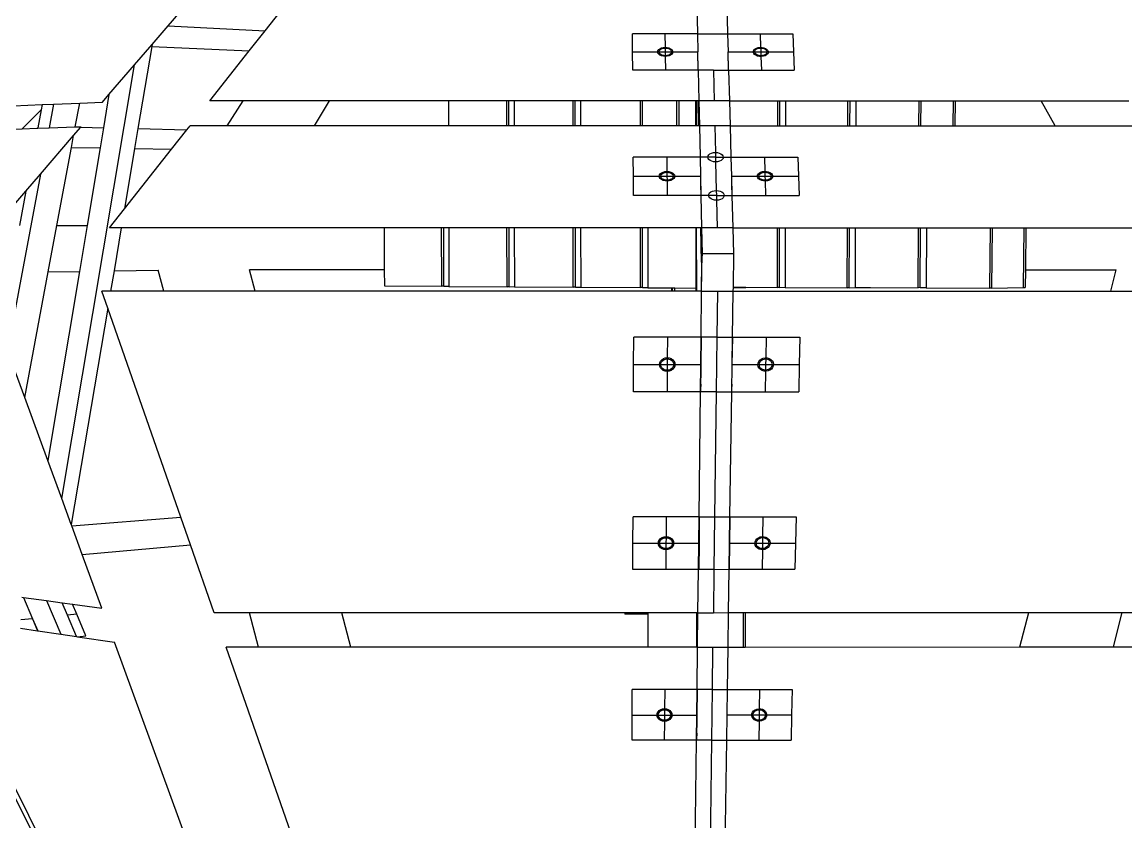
# Model space of a CAD drawing. Extents: x -61 to 68, y -78 to 75.
# Drawn here: x -25.63 to 21.84, y -1.3 to 33.08 of the extents above; entities that cross this region are included whole.
import ezdxf

# ---------------------------------------------------------------- set-up
doc = ezdxf.new("R2010")
doc.units = 0
doc.header["$MEASUREMENT"] = 0
doc.layers.get('0').update_dxf_attribs({"linetype": 'CONTINUOUS'})

msp = doc.modelspace()

# ---------------------------------------------------------------- linework, layer by layer
for p, q in [((-19.344, 32.924), (-18.617, 33.768)), ((-15.178, 32.709), (-14.265, 33.864)), ((3.39, 33.862), (3.417, 32.578)), ((4.675, 33.862), (4.709, 32.578)), ((-20.04, 32.116), (-19.344, 32.924)), ((-19.344, 32.924), (-15.178, 32.709)), ((-15.862, 31.845), (-15.178, 32.709)), ((0.621, 31.8), (0.616, 32.578)), ((2.016, 32.578), (0.616, 32.578)), ((3.417, 32.578), (2.016, 32.578)), ((2.016, 32.578), (2.024, 31.995)), ((3.417, 32.578), (3.433, 31.8)), ((3.417, 32.578), (4.709, 32.578)), ((4.709, 32.578), (4.73, 31.8)), ((4.709, 32.578), (6.11, 32.578)), ((6.11, 32.578), (7.51, 32.578)), ((6.11, 32.578), (6.13, 31.994)), ((7.51, 32.578), (7.542, 31.8)), ((-20.791, 31.244), (-20.04, 32.116)), ((-20.053, 32.037), (-20.649, 28.501)), ((-20.04, 32.116), (-20.053, 32.037)), ((-20.053, 32.037), (-15.862, 31.845)), ((-17.561, 29.697), (-15.862, 31.845)), ((1.703, 31.8), (1.713, 31.851)), ((1.713, 31.851), (1.745, 31.898)), ((1.745, 31.898), (1.796, 31.938)), ((1.757, 31.8), (1.765, 31.842)), ((1.765, 31.842), (1.792, 31.881)), ((1.792, 31.881), (1.834, 31.915)), ((1.796, 31.938), (1.863, 31.969)), ((1.834, 31.915), (1.89, 31.941)), ((1.863, 31.969), (1.941, 31.989)), ((1.89, 31.941), (1.955, 31.957)), ((1.941, 31.989), (2.024, 31.995)), ((1.955, 31.957), (2.025, 31.963)), ((2.024, 31.995), (2.025, 31.963)), ((2.024, 31.995), (2.108, 31.988)), ((2.025, 31.963), (2.095, 31.957)), ((2.025, 31.963), (2.027, 31.8)), ((2.095, 31.957), (2.16, 31.941)), ((2.108, 31.988), (2.187, 31.969)), ((2.16, 31.941), (2.217, 31.915)), ((2.187, 31.969), (2.254, 31.938)), ((2.217, 31.915), (2.26, 31.881)), ((2.254, 31.938), (2.307, 31.898)), ((2.26, 31.881), (2.288, 31.842)), ((2.288, 31.842), (2.297, 31.8)), ((2.307, 31.898), (2.34, 31.851)), ((2.34, 31.851), (2.352, 31.8)), ((5.814, 31.8), (5.817, 31.838)), ((5.817, 31.838), (5.842, 31.886)), ((5.842, 31.886), (5.888, 31.928)), ((5.866, 31.8), (5.874, 31.842)), ((5.874, 31.842), (5.899, 31.881)), ((5.888, 31.928), (5.95, 31.962)), ((5.899, 31.881), (5.941, 31.915)), ((5.941, 31.915), (5.996, 31.941)), ((5.95, 31.962), (6.025, 31.984)), ((5.996, 31.941), (6.061, 31.957)), ((6.025, 31.984), (6.108, 31.994)), ((6.061, 31.957), (6.131, 31.962)), ((6.108, 31.994), (6.13, 31.994)), ((6.13, 31.994), (6.193, 31.991)), ((6.13, 31.994), (6.131, 31.962)), ((6.131, 31.962), (6.201, 31.957)), ((6.131, 31.962), (6.136, 31.8)), ((6.193, 31.991), (6.273, 31.975)), ((6.201, 31.957), (6.266, 31.94)), ((6.266, 31.94), (6.323, 31.915)), ((6.273, 31.975), (6.345, 31.946)), ((6.323, 31.915), (6.367, 31.881)), ((6.345, 31.946), (6.402, 31.908)), ((6.367, 31.881), (6.396, 31.842)), ((6.396, 31.842), (6.406, 31.8)), ((6.402, 31.908), (6.441, 31.863)), ((6.441, 31.863), (6.459, 31.813)), ((6.459, 31.813), (6.458, 31.8)), ((0.627, 31.016), (0.621, 31.8)), ((0.621, 31.8), (1.703, 31.8)), ((1.703, 31.8), (1.757, 31.8)), ((1.714, 31.75), (1.703, 31.8)), ((1.747, 31.702), (1.714, 31.75)), ((1.8, 31.662), (1.747, 31.702)), ((1.767, 31.758), (1.757, 31.8)), ((1.757, 31.8), (2.027, 31.8)), ((1.794, 31.719), (1.767, 31.758)), ((1.837, 31.685), (1.794, 31.719)), ((1.867, 31.631), (1.8, 31.662)), ((1.894, 31.659), (1.837, 31.685)), ((1.946, 31.611), (1.867, 31.631)), ((1.959, 31.643), (1.894, 31.659)), ((2.03, 31.605), (1.946, 31.611)), ((2.029, 31.637), (1.959, 31.643)), ((2.027, 31.8), (2.297, 31.8)), ((2.027, 31.8), (2.029, 31.637)), ((2.099, 31.643), (2.029, 31.637)), ((2.029, 31.637), (2.03, 31.605)), ((2.114, 31.611), (2.03, 31.605)), ((2.03, 31.605), (2.038, 31.016)), ((2.164, 31.659), (2.099, 31.643)), ((2.192, 31.631), (2.114, 31.611)), ((2.22, 31.685), (2.164, 31.659)), ((2.259, 31.662), (2.192, 31.631)), ((2.262, 31.719), (2.22, 31.685)), ((2.31, 31.702), (2.259, 31.662)), ((2.289, 31.758), (2.262, 31.719)), ((2.297, 31.8), (2.289, 31.758)), ((2.297, 31.8), (2.352, 31.8)), ((2.341, 31.749), (2.31, 31.702)), ((2.352, 31.8), (2.341, 31.749)), ((2.352, 31.8), (3.433, 31.8)), ((3.449, 31.016), (3.433, 31.8)), ((3.444, 31.239), (3.447, 31.414)), ((4.73, 31.8), (5.814, 31.8)), ((4.752, 31.016), (4.73, 31.8)), ((4.746, 31.239), (4.749, 31.414)), ((5.813, 31.787), (5.814, 31.8)), ((5.831, 31.737), (5.813, 31.787)), ((5.814, 31.8), (5.866, 31.8)), ((5.87, 31.691), (5.831, 31.737)), ((5.876, 31.758), (5.866, 31.8)), ((5.866, 31.8), (6.136, 31.8)), ((5.927, 31.653), (5.87, 31.691)), ((5.905, 31.718), (5.876, 31.758)), ((5.949, 31.685), (5.905, 31.718)), ((5.999, 31.624), (5.927, 31.653)), ((6.006, 31.659), (5.949, 31.685)), ((6.079, 31.608), (5.999, 31.624)), ((6.071, 31.642), (6.006, 31.659)), ((6.142, 31.637), (6.071, 31.642)), ((6.143, 31.605), (6.079, 31.608)), ((6.136, 31.8), (6.142, 31.637)), ((6.136, 31.8), (6.406, 31.8)), ((6.211, 31.642), (6.142, 31.637)), ((6.142, 31.637), (6.143, 31.605)), ((6.164, 31.605), (6.143, 31.605)), ((6.143, 31.605), (6.163, 31.016)), ((6.247, 31.615), (6.164, 31.605)), ((6.276, 31.659), (6.211, 31.642)), ((6.322, 31.637), (6.247, 31.615)), ((6.331, 31.685), (6.276, 31.659)), ((6.385, 31.671), (6.322, 31.637)), ((6.373, 31.718), (6.331, 31.685)), ((6.399, 31.758), (6.373, 31.718)), ((6.43, 31.713), (6.385, 31.671)), ((6.406, 31.8), (6.399, 31.758)), ((6.406, 31.8), (6.458, 31.8)), ((6.456, 31.762), (6.43, 31.713)), ((6.458, 31.8), (6.456, 31.762)), ((6.458, 31.8), (7.542, 31.8)), ((7.542, 31.8), (7.573, 31.015)), ((-23.921, 12.596), (-20.791, 31.244)), ((-21.895, 29.963), (-20.791, 31.244)), ((2.038, 31.016), (0.627, 31.016)), ((3.449, 31.016), (2.038, 31.016)), ((3.449, 31.016), (3.476, 29.696)), ((4.1, 31.016), (3.449, 31.016)), ((4.1, 31.016), (4.132, 29.696)), ((4.1, 31.016), (4.752, 31.016)), ((4.752, 31.016), (4.787, 29.695)), ((4.752, 31.016), (6.163, 31.016)), ((6.163, 31.016), (7.573, 31.015)), ((-22.174, 29.64), (-21.895, 29.963)), ((-21.895, 29.963), (-22.134, 28.536)), ((-25.996, 29.482), (-24.771, 29.533)), ((-24.771, 29.533), (-24.814, 29.304)), ((-24.771, 29.533), (-24.274, 29.553)), ((-24.274, 29.553), (-24.464, 28.537)), ((-24.274, 29.553), (-23.152, 29.6)), ((-23.343, 28.574), (-23.152, 29.6)), ((-23.152, 29.6), (-22.174, 29.64)), ((-16.122, 29.697), (-17.561, 29.697)), ((-16.81, 28.628), (-16.122, 29.697)), ((-12.408, 29.697), (-16.122, 29.697)), ((-13.062, 28.628), (-12.408, 29.697)), ((-7.299, 29.696), (-12.408, 29.697)), ((-7.299, 29.696), (-7.296, 28.628)), ((-4.792, 29.696), (-7.299, 29.696)), ((-4.79, 28.628), (-4.792, 29.696)), ((-4.697, 29.696), (-4.792, 29.696)), ((-4.695, 28.628), (-4.697, 29.696)), ((-4.476, 29.696), (-4.697, 29.696)), ((-4.476, 29.696), (-4.474, 28.628)), ((-1.935, 29.696), (-4.476, 29.696)), ((-1.934, 28.627), (-1.935, 29.696)), ((-1.842, 29.696), (-1.935, 29.696)), ((-1.841, 28.627), (-1.842, 29.696)), ((-1.615, 29.696), (-1.842, 29.696)), ((-1.615, 29.696), (-1.615, 28.627)), ((0.96, 29.696), (-1.615, 29.696)), ((0.959, 28.627), (0.96, 29.696)), ((1.052, 29.696), (0.96, 29.696)), ((1.052, 28.627), (1.052, 29.696)), ((2.515, 29.696), (1.052, 29.696)), ((2.515, 29.696), (2.514, 28.627)), ((2.606, 29.696), (2.515, 29.696)), ((2.606, 29.696), (2.604, 28.627)), ((3.331, 29.696), (2.606, 29.696)), ((3.331, 29.696), (3.333, 28.627)), ((3.353, 29.696), (3.331, 29.696)), ((3.353, 29.696), (3.355, 28.627)), ((3.44, 29.696), (3.353, 29.696)), ((3.461, 28.627), (3.44, 29.696)), ((3.476, 29.696), (3.44, 29.696)), ((3.476, 29.696), (3.498, 28.627)), ((4.132, 29.696), (3.476, 29.696)), ((4.787, 29.695), (4.132, 29.696)), ((4.787, 29.695), (4.816, 28.627)), ((4.787, 29.695), (6.869, 29.695)), ((6.866, 28.627), (6.869, 29.695)), ((6.869, 29.695), (6.959, 29.695)), ((6.956, 28.627), (6.959, 29.695)), ((6.959, 29.695), (7.202, 29.695)), ((7.202, 29.695), (7.199, 28.627)), ((7.202, 29.695), (9.884, 29.695)), ((9.88, 28.627), (9.884, 29.695)), ((9.884, 29.695), (9.973, 29.695)), ((9.969, 28.627), (9.973, 29.695)), ((9.973, 29.695), (10.222, 29.695)), ((10.222, 29.695), (10.218, 28.627)), ((10.222, 29.695), (12.942, 29.695)), ((12.936, 28.627), (12.942, 29.695)), ((12.942, 29.695), (13.029, 29.695)), ((13.023, 28.627), (13.029, 29.695)), ((13.029, 29.695), (14.405, 29.695)), ((14.405, 29.695), (14.399, 28.627)), ((14.405, 29.695), (14.49, 29.695)), ((14.49, 29.695), (14.484, 28.627)), ((14.49, 29.695), (18.187, 29.695)), ((18.8, 28.626), (18.187, 29.695)), ((18.187, 29.695), (21.957, 29.694)), ((-25.624, 28.499), (-24.814, 29.304)), ((-24.814, 29.304), (-24.957, 28.541)), ((-27.028, 28.453), (-25.624, 28.499)), ((-25.624, 28.499), (-24.978, 28.52)), ((-24.978, 28.52), (-24.957, 28.541)), ((-24.978, 28.52), (-24.96, 28.521)), ((-24.957, 28.541), (-24.96, 28.521)), ((-24.96, 28.521), (-24.464, 28.537)), ((-24.464, 28.537), (-23.343, 28.574)), ((-23.413, 28.202), (-23.105, 28.56)), ((-23.343, 28.574), (-23.085, 28.583)), ((-23.105, 28.56), (-23.085, 28.583)), ((-23.105, 28.56), (-22.134, 28.536)), ((-22.134, 28.536), (-22.278, 27.674)), ((-20.649, 28.501), (-20.792, 27.647)), ((-20.649, 28.501), (-18.547, 28.45)), ((-18.547, 28.45), (-18.406, 28.628)), ((-16.81, 28.628), (-18.406, 28.628)), ((-13.062, 28.628), (-16.81, 28.628)), ((-7.296, 28.628), (-13.062, 28.628)), ((-4.79, 28.628), (-7.296, 28.628)), ((-4.695, 28.628), (-4.79, 28.628)), ((-4.474, 28.628), (-4.695, 28.628)), ((-1.934, 28.627), (-4.474, 28.628)), ((-1.841, 28.627), (-1.934, 28.627)), ((-1.615, 28.627), (-1.841, 28.627)), ((0.959, 28.627), (-1.615, 28.627)), ((1.052, 28.627), (0.959, 28.627)), ((2.514, 28.627), (1.052, 28.627)), ((2.604, 28.627), (2.514, 28.627)), ((3.333, 28.627), (2.604, 28.627)), ((3.355, 28.627), (3.333, 28.627)), ((3.461, 28.627), (3.355, 28.627)), ((3.498, 28.627), (3.461, 28.627)), ((3.498, 28.627), (3.526, 27.276)), ((4.157, 28.627), (3.498, 28.627)), ((4.816, 28.627), (4.157, 28.627)), ((4.157, 28.627), (4.184, 27.48)), ((4.816, 28.627), (4.852, 27.276)), ((4.816, 28.627), (6.866, 28.627)), ((6.866, 28.627), (6.956, 28.627)), ((6.956, 28.627), (7.199, 28.627)), ((7.199, 28.627), (9.88, 28.627)), ((9.88, 28.627), (9.969, 28.627)), ((9.969, 28.627), (10.218, 28.627)), ((10.218, 28.627), (12.936, 28.627)), ((12.936, 28.627), (13.023, 28.627)), ((13.023, 28.627), (14.399, 28.627)), ((14.399, 28.627), (14.484, 28.627)), ((14.484, 28.627), (18.8, 28.626)), ((18.8, 28.626), (22.604, 28.626)), ((-24.835, 26.551), (-23.413, 28.202)), ((-23.507, 27.697), (-23.413, 28.202)), ((-19.206, 27.617), (-18.547, 28.45)), ((-24.134, 24.339), (-23.507, 27.697)), ((-23.507, 27.697), (-22.278, 27.674)), ((-22.278, 27.674), (-22.835, 24.341)), ((-20.792, 27.647), (-21.228, 25.06)), ((-21.228, 25.06), (-19.206, 27.617)), ((-20.792, 27.647), (-19.206, 27.617)), ((0.659, 26.457), (0.653, 27.276)), ((2.089, 27.276), (0.653, 27.276)), ((3.526, 27.276), (2.089, 27.276)), ((2.089, 27.276), (2.098, 26.663)), ((3.858, 27.276), (3.526, 27.276)), ((3.526, 27.276), (3.543, 26.457)), ((3.858, 27.276), (3.868, 27.329)), ((4.189, 27.276), (3.858, 27.276)), ((3.87, 27.223), (3.858, 27.276)), ((3.868, 27.329), (3.9, 27.378)), ((3.904, 27.174), (3.87, 27.223)), ((3.9, 27.378), (3.951, 27.42)), ((3.958, 27.132), (3.904, 27.174)), ((3.951, 27.42), (4.019, 27.453)), ((4.027, 27.099), (3.958, 27.132)), ((4.019, 27.453), (4.099, 27.473)), ((4.108, 27.079), (4.027, 27.099)), ((4.099, 27.473), (4.184, 27.48)), ((4.194, 27.072), (4.108, 27.079)), ((4.184, 27.48), (4.27, 27.473)), ((4.184, 27.48), (4.189, 27.276)), ((4.189, 27.276), (4.194, 27.072)), ((4.189, 27.276), (4.521, 27.276)), ((4.28, 27.079), (4.194, 27.072)), ((4.194, 27.072), (4.223, 25.839)), ((4.27, 27.473), (4.35, 27.453)), ((4.359, 27.099), (4.28, 27.079)), ((4.35, 27.453), (4.42, 27.42)), ((4.427, 27.132), (4.359, 27.099)), ((4.42, 27.42), (4.474, 27.378)), ((4.479, 27.174), (4.427, 27.132)), ((4.474, 27.378), (4.508, 27.329)), ((4.511, 27.223), (4.479, 27.174)), ((4.508, 27.329), (4.521, 27.276)), ((4.521, 27.276), (4.511, 27.223)), ((4.521, 27.276), (4.852, 27.276)), ((4.852, 27.276), (6.289, 27.276)), ((4.852, 27.276), (4.874, 26.457)), ((6.289, 27.276), (6.309, 26.661)), ((6.289, 27.276), (7.725, 27.276)), ((7.725, 27.276), (7.758, 26.457)), ((1.811, 26.56), (1.864, 26.603)), ((1.864, 26.603), (1.932, 26.635)), ((1.903, 26.578), (1.96, 26.606)), ((1.932, 26.635), (2.012, 26.656)), ((1.96, 26.606), (2.027, 26.623)), ((2.012, 26.656), (2.098, 26.663)), ((2.027, 26.623), (2.098, 26.628)), ((2.098, 26.663), (2.098, 26.628)), ((2.098, 26.663), (2.184, 26.656)), ((2.098, 26.628), (2.17, 26.623)), ((2.098, 26.628), (2.101, 26.457)), ((2.17, 26.623), (2.237, 26.606)), ((2.184, 26.656), (2.265, 26.635)), ((2.237, 26.606), (2.295, 26.578)), ((2.265, 26.635), (2.334, 26.603)), ((2.334, 26.603), (2.387, 26.56)), ((6.015, 26.548), (6.061, 26.592)), ((6.061, 26.592), (6.125, 26.628)), ((6.116, 26.578), (6.173, 26.605)), ((6.125, 26.628), (6.203, 26.652)), ((6.173, 26.605), (6.239, 26.622)), ((6.203, 26.652), (6.287, 26.662)), ((6.239, 26.622), (6.31, 26.628)), ((6.287, 26.662), (6.309, 26.661)), ((6.309, 26.661), (6.374, 26.659)), ((6.309, 26.661), (6.31, 26.628)), ((6.31, 26.628), (6.382, 26.622)), ((6.31, 26.628), (6.316, 26.457)), ((6.374, 26.659), (6.457, 26.641)), ((6.382, 26.622), (6.45, 26.605)), ((6.45, 26.605), (6.508, 26.578)), ((6.457, 26.641), (6.53, 26.612)), ((6.53, 26.612), (6.589, 26.571)), ((-24.835, 26.551), (-26.253, 18.964)), ((-25.465, 25.82), (-24.835, 26.551)), ((0.664, 25.632), (0.659, 26.457)), ((0.659, 26.457), (1.768, 26.457)), ((1.768, 26.457), (1.779, 26.51)), ((1.768, 26.457), (1.823, 26.457)), ((1.78, 26.404), (1.768, 26.457)), ((1.779, 26.51), (1.811, 26.56)), ((1.814, 26.354), (1.78, 26.404)), ((1.867, 26.312), (1.814, 26.354)), ((1.823, 26.457), (1.832, 26.502)), ((1.833, 26.413), (1.823, 26.457)), ((1.823, 26.457), (2.101, 26.457)), ((1.832, 26.502), (1.859, 26.543)), ((1.862, 26.372), (1.833, 26.413)), ((1.859, 26.543), (1.903, 26.578)), ((1.906, 26.336), (1.862, 26.372)), ((1.937, 26.279), (1.867, 26.312)), ((1.964, 26.309), (1.906, 26.336)), ((2.017, 26.259), (1.937, 26.279)), ((2.031, 26.292), (1.964, 26.309)), ((2.104, 26.252), (2.017, 26.259)), ((2.103, 26.286), (2.031, 26.292)), ((2.101, 26.457), (2.378, 26.457)), ((2.101, 26.457), (2.103, 26.286)), ((2.175, 26.292), (2.103, 26.286)), ((2.103, 26.286), (2.104, 26.252)), ((2.19, 26.259), (2.104, 26.252)), ((2.104, 26.252), (2.112, 25.632)), ((2.242, 26.309), (2.175, 26.292)), ((2.27, 26.279), (2.19, 26.259)), ((2.299, 26.336), (2.242, 26.309)), ((2.338, 26.312), (2.27, 26.279)), ((2.295, 26.578), (2.34, 26.543)), ((2.342, 26.372), (2.299, 26.336)), ((2.391, 26.354), (2.338, 26.312)), ((2.34, 26.543), (2.368, 26.502)), ((2.369, 26.413), (2.342, 26.372)), ((2.368, 26.502), (2.378, 26.457)), ((2.378, 26.457), (2.369, 26.413)), ((2.378, 26.457), (2.434, 26.457)), ((2.387, 26.56), (2.421, 26.51)), ((2.423, 26.404), (2.391, 26.354)), ((2.421, 26.51), (2.434, 26.457)), ((2.434, 26.457), (2.423, 26.404)), ((2.434, 26.457), (3.543, 26.457)), ((3.543, 26.457), (3.56, 25.632)), ((4.874, 26.457), (5.986, 26.457)), ((4.874, 26.457), (4.896, 25.632)), ((5.985, 26.444), (5.986, 26.457)), ((6.003, 26.391), (5.985, 26.444)), ((5.986, 26.457), (5.988, 26.497)), ((5.986, 26.457), (6.039, 26.457)), ((5.988, 26.497), (6.015, 26.548)), ((6.043, 26.343), (6.003, 26.391)), ((6.039, 26.457), (6.047, 26.502)), ((6.05, 26.413), (6.039, 26.457)), ((6.039, 26.457), (6.316, 26.457)), ((6.102, 26.302), (6.043, 26.343)), ((6.047, 26.502), (6.073, 26.543)), ((6.079, 26.372), (6.05, 26.413)), ((6.073, 26.543), (6.116, 26.578)), ((6.124, 26.336), (6.079, 26.372)), ((6.175, 26.273), (6.102, 26.302)), ((6.182, 26.309), (6.124, 26.336)), ((6.258, 26.255), (6.175, 26.273)), ((6.25, 26.292), (6.182, 26.309)), ((6.322, 26.286), (6.25, 26.292)), ((6.323, 26.253), (6.258, 26.255)), ((6.316, 26.457), (6.322, 26.286)), ((6.316, 26.457), (6.594, 26.457)), ((6.394, 26.292), (6.322, 26.286)), ((6.322, 26.286), (6.323, 26.253)), ((6.345, 26.252), (6.323, 26.253)), ((6.323, 26.253), (6.344, 25.632)), ((6.43, 26.262), (6.345, 26.252)), ((6.46, 26.309), (6.394, 26.292)), ((6.507, 26.286), (6.43, 26.262)), ((6.516, 26.336), (6.46, 26.309)), ((6.571, 26.322), (6.507, 26.286)), ((6.508, 26.578), (6.553, 26.543)), ((6.559, 26.371), (6.516, 26.336)), ((6.553, 26.543), (6.583, 26.501)), ((6.586, 26.413), (6.559, 26.371)), ((6.618, 26.366), (6.571, 26.322)), ((6.583, 26.501), (6.594, 26.457)), ((6.594, 26.457), (6.586, 26.413)), ((6.589, 26.571), (6.629, 26.523)), ((6.594, 26.457), (6.647, 26.457)), ((6.644, 26.417), (6.618, 26.366)), ((6.629, 26.523), (6.648, 26.471)), ((6.647, 26.457), (6.644, 26.417)), ((6.648, 26.471), (6.647, 26.457)), ((6.647, 26.457), (7.758, 26.457)), ((7.758, 26.457), (7.792, 25.632)), ((-26.745, 24.335), (-25.465, 25.82)), ((-25.465, 25.82), (-25.742, 24.336)), ((3.555, 25.867), (3.558, 26.043)), ((3.894, 25.632), (3.904, 25.685)), ((3.904, 25.685), (3.936, 25.735)), ((3.936, 25.735), (3.989, 25.778)), ((3.989, 25.778), (4.057, 25.811)), ((4.057, 25.811), (4.137, 25.832)), ((4.137, 25.832), (4.223, 25.839)), ((4.223, 25.839), (4.31, 25.832)), ((4.223, 25.839), (4.228, 25.632)), ((4.31, 25.832), (4.391, 25.811)), ((4.391, 25.811), (4.461, 25.778)), ((4.461, 25.778), (4.515, 25.735)), ((4.515, 25.735), (4.549, 25.685)), ((4.549, 25.685), (4.562, 25.632)), ((4.89, 25.867), (4.894, 26.043)), ((2.112, 25.632), (0.664, 25.632)), ((3.56, 25.632), (2.112, 25.632)), ((3.56, 25.632), (3.588, 24.242)), ((3.894, 25.632), (3.56, 25.632)), ((4.228, 25.632), (3.894, 25.632)), ((3.907, 25.578), (3.894, 25.632)), ((3.941, 25.528), (3.907, 25.578)), ((3.995, 25.485), (3.941, 25.528)), ((4.065, 25.452), (3.995, 25.485)), ((4.146, 25.432), (4.065, 25.452)), ((4.233, 25.425), (4.146, 25.432)), ((4.228, 25.632), (4.233, 25.425)), ((4.228, 25.632), (4.562, 25.632)), ((4.319, 25.432), (4.233, 25.425)), ((4.233, 25.425), (4.261, 24.242)), ((4.4, 25.452), (4.319, 25.432)), ((4.468, 25.485), (4.4, 25.452)), ((4.52, 25.528), (4.468, 25.485)), ((4.552, 25.578), (4.52, 25.528)), ((4.562, 25.632), (4.552, 25.578)), ((4.562, 25.632), (4.896, 25.632)), ((4.896, 25.632), (4.934, 24.242)), ((4.896, 25.632), (6.344, 25.632)), ((6.344, 25.632), (7.792, 25.632)), ((-21.875, 24.242), (-21.228, 25.06)), ((-24.506, 22.348), (-24.134, 24.339)), ((-24.134, 24.339), (-22.835, 24.341)), ((-22.835, 24.341), (-23.165, 22.366)), ((-21.366, 24.242), (-21.875, 24.242)), ((-21.366, 24.242), (-21.678, 22.386)), ((-10.062, 24.242), (-21.366, 24.242)), ((-10.062, 24.242), (-10.055, 22.432)), ((-7.594, 24.242), (-10.062, 24.242)), ((-7.586, 21.723), (-7.594, 24.242)), ((-7.498, 24.242), (-7.594, 24.242)), ((-7.49, 21.725), (-7.498, 24.242)), ((-7.283, 24.242), (-7.498, 24.242)), ((-7.283, 24.242), (-7.276, 21.729)), ((-4.781, 24.242), (-7.283, 24.242)), ((-4.776, 21.704), (-4.781, 24.242)), ((-4.686, 24.242), (-4.781, 24.242)), ((-4.682, 21.706), (-4.686, 24.242)), ((-4.466, 24.242), (-4.686, 24.242)), ((-4.466, 24.242), (-4.462, 21.71)), ((-1.931, 24.242), (-4.466, 24.242)), ((-1.929, 21.684), (-1.931, 24.242)), ((-1.838, 24.242), (-1.931, 24.242)), ((-1.836, 21.686), (-1.838, 24.242)), ((-1.612, 24.242), (-1.838, 24.242)), ((-1.612, 24.242), (-1.61, 21.691)), ((0.958, 24.242), (-1.612, 24.242)), ((0.957, 21.665), (0.958, 24.242)), ((1.05, 24.242), (0.958, 24.242)), ((1.049, 21.667), (1.05, 24.242)), ((1.281, 24.242), (1.05, 24.242)), ((1.281, 24.242), (1.28, 21.671)), ((3.34, 24.242), (1.281, 24.242)), ((3.34, 24.242), (3.345, 21.648)), ((3.363, 24.242), (3.34, 24.242)), ((3.363, 24.242), (3.367, 21.519)), ((3.551, 24.242), (3.363, 24.242)), ((3.588, 24.242), (3.551, 24.242)), ((3.582, 22.758), (3.551, 24.242)), ((3.588, 24.242), (3.612, 23.117)), ((4.261, 24.242), (3.588, 24.242)), ((4.934, 24.242), (4.261, 24.242)), ((4.934, 24.242), (4.964, 23.117)), ((4.934, 24.242), (6.854, 24.242)), ((6.847, 21.675), (6.854, 24.242)), ((6.854, 24.242), (6.943, 24.242)), ((6.936, 21.677), (6.943, 24.242)), ((6.943, 24.242), (7.186, 24.242)), ((7.186, 24.242), (7.179, 21.682)), ((7.186, 24.242), (9.863, 24.242)), ((9.853, 21.655), (9.863, 24.242)), ((9.863, 24.242), (9.951, 24.242)), ((9.941, 21.657), (9.951, 24.242)), ((9.951, 24.242), (10.2, 24.242)), ((10.2, 24.242), (10.189, 21.681)), ((10.2, 24.242), (12.914, 24.242)), ((12.9, 21.663), (12.914, 24.242)), ((12.914, 24.242), (13.001, 24.242)), ((12.987, 21.665), (13.001, 24.242)), ((13.001, 24.242), (13.255, 24.242)), ((13.255, 24.242), (13.242, 21.671)), ((13.255, 24.242), (16.007, 24.242)), ((15.991, 21.643), (16.007, 24.242)), ((16.007, 24.242), (16.093, 24.242)), ((16.076, 21.645), (16.093, 24.242)), ((16.093, 24.242), (17.442, 24.242)), ((17.442, 24.242), (17.424, 21.676)), ((17.442, 24.242), (17.526, 24.242)), ((17.526, 24.242), (17.513, 22.432)), ((17.526, 24.242), (27.658, 24.242)), ((3.612, 23.117), (3.582, 22.758)), ((3.593, 21.519), (3.612, 23.117)), ((4.964, 23.117), (3.612, 23.117)), ((4.964, 23.117), (4.943, 21.688)), ((-25.515, 16.949), (-24.506, 22.348)), ((-23.165, 22.366), (-24.523, 14.239)), ((-24.506, 22.348), (-23.165, 22.366)), ((-21.678, 22.386), (-21.824, 21.518)), ((-21.678, 22.386), (-19.774, 22.412)), ((-19.535, 21.518), (-19.774, 22.412)), ((-15.612, 21.518), (-15.858, 22.432)), ((-10.055, 22.432), (-15.858, 22.432)), ((-10.055, 22.432), (-10.052, 21.74)), ((3.582, 22.758), (3.568, 21.519)), ((17.513, 22.432), (17.508, 21.678)), ((17.513, 22.432), (21.415, 22.433)), ((21.182, 21.52), (21.415, 22.433)), ((-21.824, 21.518), (-22.207, 21.518)), ((-21.948, 20.78), (-22.207, 21.518)), ((-19.535, 21.518), (-21.824, 21.518)), ((-15.612, 21.518), (-19.535, 21.518)), ((2.315, 21.519), (-15.612, 21.518)), ((-10.052, 21.74), (-7.586, 21.723)), ((-7.49, 21.725), (-7.586, 21.723)), ((-7.49, 21.725), (-7.276, 21.729)), ((-7.276, 21.729), (-7.275, 21.721)), ((-7.275, 21.721), (-4.776, 21.704)), ((-4.682, 21.706), (-4.776, 21.704)), ((-4.682, 21.706), (-4.462, 21.71)), ((-4.462, 21.71), (-4.462, 21.702)), ((-4.462, 21.702), (-1.929, 21.684)), ((-1.836, 21.686), (-1.929, 21.684)), ((-1.836, 21.686), (-1.61, 21.691)), ((-1.61, 21.691), (-1.61, 21.682)), ((-1.61, 21.682), (0.957, 21.665)), ((1.049, 21.667), (0.957, 21.665)), ((1.049, 21.667), (1.28, 21.671)), ((1.28, 21.671), (1.28, 21.662)), ((1.28, 21.662), (2.314, 21.655)), ((2.315, 21.519), (2.314, 21.655)), ((2.314, 21.655), (2.326, 21.655)), ((2.327, 21.519), (2.315, 21.519)), ((2.326, 21.655), (2.327, 21.519)), ((2.326, 21.655), (2.43, 21.655)), ((2.43, 21.519), (2.327, 21.519)), ((2.43, 21.655), (2.43, 21.519)), ((2.43, 21.655), (2.444, 21.655)), ((2.444, 21.519), (2.43, 21.519)), ((2.444, 21.519), (2.444, 21.655)), ((2.444, 21.655), (3.345, 21.648)), ((3.345, 21.519), (2.444, 21.519)), ((3.345, 21.648), (3.345, 21.519)), ((3.367, 21.519), (3.345, 21.519)), ((3.568, 21.519), (3.367, 21.519)), ((3.593, 21.519), (3.568, 21.519)), ((3.571, 19.54), (3.593, 21.519)), ((3.593, 21.519), (4.267, 21.519)), ((4.267, 21.519), (4.243, 19.54)), ((4.267, 21.519), (4.94, 21.519)), ((4.94, 21.519), (4.911, 19.54)), ((4.942, 21.667), (4.94, 21.519)), ((4.94, 21.519), (21.182, 21.52)), ((4.943, 21.688), (4.942, 21.667)), ((4.942, 21.667), (5.41, 21.677)), ((4.943, 21.688), (5.41, 21.684)), ((5.41, 21.684), (5.41, 21.677)), ((5.41, 21.684), (5.499, 21.684)), ((5.41, 21.677), (5.499, 21.679)), ((5.499, 21.684), (5.499, 21.679)), ((5.499, 21.684), (6.847, 21.675)), ((6.936, 21.677), (6.847, 21.675)), ((6.936, 21.677), (7.179, 21.682)), ((7.179, 21.682), (7.179, 21.673)), ((7.179, 21.673), (9.853, 21.655)), ((9.941, 21.657), (9.853, 21.655)), ((9.941, 21.657), (10.858, 21.677)), ((10.189, 21.681), (10.858, 21.677)), ((10.858, 21.677), (12.9, 21.663)), ((12.987, 21.665), (12.9, 21.663)), ((12.987, 21.665), (13.242, 21.671)), ((13.242, 21.671), (13.242, 21.661)), ((13.242, 21.661), (15.991, 21.643)), ((16.076, 21.645), (15.991, 21.643)), ((16.076, 21.645), (17.424, 21.676)), ((17.424, 21.676), (17.508, 21.678)), ((21.182, 21.52), (25.162, 21.52)), ((-21.948, 20.78), (-23.514, 11.482)), ((-18.807, 11.797), (-21.948, 20.78)), ((0.665, 18.361), (0.669, 19.54)), ((2.121, 19.54), (0.669, 19.54)), ((2.121, 19.54), (2.114, 18.655)), ((3.571, 19.54), (2.121, 19.54)), ((3.557, 18.362), (3.571, 19.54)), ((3.572, 19.54), (3.56, 18.362)), ((3.572, 19.54), (3.571, 19.54)), ((4.243, 19.54), (3.572, 19.54)), ((4.243, 19.54), (4.214, 17.19)), ((4.243, 19.54), (4.911, 19.54)), ((4.911, 19.54), (4.876, 17.191)), ((4.913, 19.54), (4.896, 18.362)), ((4.911, 19.54), (4.913, 19.54)), ((4.913, 19.54), (6.364, 19.54)), ((6.364, 19.54), (6.349, 18.654)), ((6.364, 19.54), (7.816, 19.54)), ((7.816, 19.54), (7.791, 18.362)), ((-25.515, 16.949), (-26.253, 18.964)), ((1.824, 18.508), (1.877, 18.569)), ((1.872, 18.484), (1.917, 18.535)), ((1.877, 18.569), (1.947, 18.616)), ((1.917, 18.535), (1.975, 18.574)), ((1.947, 18.616), (2.028, 18.645)), ((1.975, 18.574), (2.042, 18.598)), ((2.028, 18.645), (2.114, 18.655)), ((2.042, 18.598), (2.114, 18.606)), ((2.114, 18.606), (2.112, 18.361)), ((2.114, 18.655), (2.114, 18.606)), ((2.114, 18.655), (2.201, 18.645)), ((2.114, 18.606), (2.186, 18.598)), ((2.186, 18.598), (2.253, 18.574)), ((2.201, 18.645), (2.281, 18.616)), ((2.253, 18.574), (2.31, 18.535)), ((2.281, 18.616), (2.35, 18.569)), ((2.31, 18.535), (2.354, 18.484)), ((2.35, 18.569), (2.403, 18.508)), ((6.046, 18.492), (6.096, 18.555)), ((6.096, 18.555), (6.162, 18.606)), ((6.105, 18.484), (6.15, 18.535)), ((6.15, 18.535), (6.208, 18.574)), ((6.162, 18.606), (6.241, 18.64)), ((6.208, 18.574), (6.276, 18.598)), ((6.241, 18.64), (6.327, 18.655)), ((6.276, 18.598), (6.348, 18.607)), ((6.327, 18.655), (6.349, 18.654)), ((6.348, 18.607), (6.344, 18.362)), ((6.349, 18.654), (6.348, 18.607)), ((6.348, 18.607), (6.42, 18.598)), ((6.349, 18.654), (6.414, 18.65)), ((6.414, 18.65), (6.496, 18.625)), ((6.42, 18.598), (6.487, 18.574)), ((6.487, 18.574), (6.544, 18.535)), ((6.496, 18.625), (6.568, 18.583)), ((6.544, 18.535), (6.587, 18.484)), ((6.568, 18.583), (6.624, 18.525)), ((6.624, 18.525), (6.662, 18.456)), ((0.661, 17.19), (0.665, 18.361)), ((0.665, 18.361), (1.778, 18.361)), ((1.778, 18.361), (1.79, 18.437)), ((1.778, 18.361), (1.834, 18.361)), ((1.789, 18.285), (1.778, 18.361)), ((1.822, 18.215), (1.789, 18.285)), ((1.79, 18.437), (1.824, 18.508)), ((1.875, 18.154), (1.822, 18.215)), ((1.834, 18.361), (1.844, 18.425)), ((1.843, 18.298), (1.834, 18.361)), ((1.834, 18.361), (2.112, 18.361)), ((1.87, 18.239), (1.843, 18.298)), ((1.844, 18.425), (1.872, 18.484)), ((1.914, 18.189), (1.87, 18.239)), ((1.944, 18.107), (1.875, 18.154)), ((1.972, 18.15), (1.914, 18.189)), ((2.024, 18.078), (1.944, 18.107)), ((2.039, 18.125), (1.972, 18.15)), ((2.11, 18.068), (2.024, 18.078)), ((2.111, 18.117), (2.039, 18.125)), ((2.11, 18.068), (2.104, 17.19)), ((2.111, 18.117), (2.11, 18.068)), ((2.197, 18.078), (2.11, 18.068)), ((2.112, 18.361), (2.111, 18.117)), ((2.183, 18.125), (2.111, 18.117)), ((2.112, 18.361), (2.391, 18.362)), ((2.25, 18.15), (2.183, 18.125)), ((2.278, 18.107), (2.197, 18.078)), ((2.308, 18.189), (2.25, 18.15)), ((2.347, 18.154), (2.278, 18.107)), ((2.353, 18.239), (2.308, 18.189)), ((2.401, 18.215), (2.347, 18.154)), ((2.381, 18.298), (2.353, 18.239)), ((2.354, 18.484), (2.382, 18.425)), ((2.391, 18.362), (2.381, 18.298)), ((2.382, 18.425), (2.391, 18.362)), ((2.391, 18.362), (2.446, 18.362)), ((2.434, 18.286), (2.401, 18.215)), ((2.403, 18.508), (2.436, 18.438)), ((2.446, 18.362), (2.434, 18.286)), ((2.436, 18.438), (2.446, 18.362)), ((2.446, 18.362), (3.557, 18.362)), ((3.544, 17.19), (3.557, 18.362)), ((3.56, 18.362), (3.548, 17.19)), ((3.557, 18.362), (3.56, 18.362)), ((4.896, 18.362), (4.88, 17.191)), ((4.896, 18.362), (6.012, 18.362)), ((6.01, 18.342), (6.012, 18.362)), ((6.026, 18.267), (6.01, 18.342)), ((6.012, 18.362), (6.017, 18.419)), ((6.012, 18.362), (6.065, 18.362)), ((6.017, 18.419), (6.046, 18.492)), ((6.063, 18.199), (6.026, 18.267)), ((6.12, 18.141), (6.063, 18.199)), ((6.065, 18.362), (6.076, 18.425)), ((6.074, 18.298), (6.065, 18.362)), ((6.065, 18.362), (6.344, 18.362)), ((6.101, 18.239), (6.074, 18.298)), ((6.076, 18.425), (6.105, 18.484)), ((6.144, 18.189), (6.101, 18.239)), ((6.192, 18.099), (6.12, 18.141)), ((6.201, 18.15), (6.144, 18.189)), ((6.274, 18.074), (6.192, 18.099)), ((6.268, 18.126), (6.201, 18.15)), ((6.339, 18.117), (6.268, 18.126)), ((6.339, 18.07), (6.274, 18.074)), ((6.339, 18.07), (6.323, 17.191)), ((6.344, 18.362), (6.339, 18.117)), ((6.412, 18.126), (6.339, 18.117)), ((6.339, 18.117), (6.339, 18.07)), ((6.361, 18.069), (6.339, 18.07)), ((6.344, 18.362), (6.622, 18.362)), ((6.446, 18.084), (6.361, 18.069)), ((6.479, 18.15), (6.412, 18.126)), ((6.525, 18.118), (6.446, 18.084)), ((6.537, 18.189), (6.479, 18.15)), ((6.591, 18.168), (6.525, 18.118)), ((6.583, 18.24), (6.537, 18.189)), ((6.611, 18.299), (6.583, 18.24)), ((6.587, 18.484), (6.614, 18.425)), ((6.641, 18.232), (6.591, 18.168)), ((6.622, 18.362), (6.611, 18.299)), ((6.614, 18.425), (6.622, 18.362)), ((6.622, 18.362), (6.676, 18.362)), ((6.67, 18.305), (6.641, 18.232)), ((6.662, 18.456), (6.677, 18.381)), ((6.676, 18.362), (6.67, 18.305)), ((6.677, 18.381), (6.676, 18.362)), ((6.676, 18.362), (7.791, 18.362)), ((7.791, 18.362), (7.766, 17.191)), ((2.104, 17.19), (0.661, 17.19)), ((3.544, 17.19), (2.104, 17.19)), ((3.482, 11.815), (3.544, 17.19)), ((3.548, 17.19), (3.544, 17.19)), ((4.214, 17.19), (3.548, 17.19)), ((3.551, 17.522), (3.554, 17.415)), ((4.214, 17.19), (4.148, 11.815)), ((4.214, 17.19), (4.876, 17.191)), ((4.876, 17.191), (4.796, 11.815)), ((4.876, 17.191), (4.88, 17.191)), ((4.88, 17.191), (6.323, 17.191)), ((4.885, 17.523), (4.889, 17.415)), ((6.323, 17.191), (7.766, 17.191)), ((-24.523, 14.239), (-25.515, 16.949)), ((-23.921, 12.596), (-24.523, 14.239)), ((-23.514, 11.482), (-23.921, 12.596)), ((-23.492, 11.423), (-23.514, 11.482)), ((-23.492, 11.423), (-18.807, 11.797)), ((-23.044, 10.199), (-23.492, 11.423)), ((-18.39, 10.606), (-18.807, 11.797)), ((0.64, 10.681), (0.643, 11.814)), ((2.067, 11.815), (0.643, 11.814)), ((2.067, 11.815), (2.061, 10.964)), ((3.482, 11.815), (2.067, 11.815)), ((3.469, 10.682), (3.482, 11.815)), ((3.491, 11.815), (3.479, 10.682)), ((3.491, 11.815), (3.482, 11.815)), ((3.491, 11.815), (4.148, 11.815)), ((4.148, 11.815), (4.12, 9.555)), ((4.148, 11.815), (4.796, 11.815)), ((4.796, 11.815), (4.763, 9.556)), ((4.805, 11.815), (4.789, 10.682)), ((4.796, 11.815), (4.805, 11.815)), ((4.805, 11.815), (6.229, 11.815)), ((6.229, 11.815), (6.214, 10.963)), ((6.229, 11.815), (7.652, 11.815)), ((7.652, 11.815), (7.628, 10.682)), ((1.829, 10.881), (1.897, 10.926)), ((1.897, 10.926), (1.976, 10.955)), ((1.976, 10.955), (2.061, 10.964)), ((2.061, 10.964), (2.061, 10.917)), ((2.061, 10.964), (2.146, 10.955)), ((2.146, 10.955), (2.225, 10.926)), ((2.225, 10.926), (2.292, 10.881)), ((6.031, 10.917), (6.108, 10.95)), ((6.108, 10.95), (6.192, 10.964)), ((6.192, 10.964), (6.214, 10.963)), ((6.214, 10.963), (6.213, 10.918)), ((6.214, 10.963), (6.277, 10.959)), ((6.277, 10.959), (6.358, 10.936)), ((6.358, 10.936), (6.428, 10.895)), ((-23.044, 10.199), (-18.39, 10.606)), ((-17.37, 7.688), (-18.39, 10.606)), ((0.636, 9.555), (0.64, 10.681)), ((0.64, 10.681), (1.732, 10.681)), ((1.732, 10.681), (1.743, 10.755)), ((1.732, 10.681), (1.786, 10.681)), ((1.742, 10.608), (1.732, 10.681)), ((1.775, 10.54), (1.742, 10.608)), ((1.743, 10.755), (1.776, 10.823)), ((1.826, 10.482), (1.775, 10.54)), ((1.776, 10.823), (1.829, 10.881)), ((1.786, 10.681), (1.796, 10.742)), ((1.786, 10.681), (2.059, 10.682)), ((1.795, 10.621), (1.786, 10.681)), ((1.822, 10.564), (1.795, 10.621)), ((1.796, 10.742), (1.824, 10.799)), ((1.865, 10.515), (1.822, 10.564)), ((1.824, 10.799), (1.867, 10.848)), ((1.894, 10.437), (1.826, 10.482)), ((1.921, 10.478), (1.865, 10.515)), ((1.867, 10.848), (1.924, 10.885)), ((1.987, 10.454), (1.921, 10.478)), ((1.924, 10.885), (1.99, 10.909)), ((2.058, 10.446), (1.987, 10.454)), ((1.99, 10.909), (2.061, 10.917)), ((2.058, 10.446), (2.057, 10.399)), ((2.059, 10.682), (2.058, 10.446)), ((2.128, 10.454), (2.058, 10.446)), ((2.061, 10.917), (2.059, 10.682)), ((2.059, 10.682), (2.332, 10.682)), ((2.061, 10.917), (2.132, 10.909)), ((2.194, 10.478), (2.128, 10.454)), ((2.132, 10.909), (2.197, 10.885)), ((2.251, 10.515), (2.194, 10.478)), ((2.197, 10.885), (2.254, 10.848)), ((2.289, 10.482), (2.221, 10.437)), ((2.295, 10.564), (2.251, 10.515)), ((2.254, 10.848), (2.297, 10.799)), ((2.342, 10.54), (2.289, 10.482)), ((2.292, 10.881), (2.344, 10.823)), ((2.323, 10.621), (2.295, 10.564)), ((2.297, 10.799), (2.323, 10.743)), ((2.323, 10.743), (2.332, 10.682)), ((2.332, 10.682), (2.323, 10.621)), ((2.332, 10.682), (2.387, 10.682)), ((2.375, 10.609), (2.342, 10.54)), ((2.344, 10.823), (2.376, 10.755)), ((2.387, 10.682), (2.375, 10.609)), ((2.376, 10.755), (2.387, 10.682)), ((2.387, 10.682), (3.469, 10.682)), ((3.456, 9.555), (3.469, 10.682)), ((3.479, 10.682), (3.467, 9.555)), ((3.469, 10.682), (3.479, 10.682)), ((4.789, 10.682), (4.774, 9.556)), ((4.789, 10.682), (5.883, 10.682)), ((5.882, 10.664), (5.883, 10.682)), ((5.897, 10.591), (5.882, 10.664)), ((5.883, 10.682), (5.888, 10.737)), ((5.883, 10.682), (5.936, 10.682)), ((5.888, 10.737), (5.917, 10.807)), ((5.934, 10.525), (5.897, 10.591)), ((5.917, 10.807), (5.966, 10.868)), ((5.989, 10.47), (5.934, 10.525)), ((5.936, 10.682), (5.946, 10.743)), ((5.944, 10.621), (5.936, 10.682)), ((5.936, 10.682), (6.209, 10.682)), ((5.97, 10.565), (5.944, 10.621)), ((5.946, 10.743), (5.974, 10.8)), ((5.966, 10.868), (6.031, 10.917)), ((6.013, 10.516), (5.97, 10.565)), ((5.974, 10.8), (6.019, 10.849)), ((6.06, 10.429), (5.989, 10.47)), ((6.069, 10.479), (6.013, 10.516)), ((6.019, 10.849), (6.076, 10.886)), ((6.134, 10.455), (6.069, 10.479)), ((6.076, 10.886), (6.142, 10.91)), ((6.205, 10.447), (6.134, 10.455)), ((6.142, 10.91), (6.213, 10.918)), ((6.205, 10.447), (6.204, 10.402)), ((6.209, 10.682), (6.205, 10.447)), ((6.275, 10.455), (6.205, 10.447)), ((6.213, 10.918), (6.209, 10.682)), ((6.209, 10.682), (6.482, 10.682)), ((6.213, 10.918), (6.284, 10.91)), ((6.342, 10.479), (6.275, 10.455)), ((6.284, 10.91), (6.349, 10.886)), ((6.387, 10.448), (6.31, 10.415)), ((6.399, 10.516), (6.342, 10.479)), ((6.349, 10.886), (6.405, 10.849)), ((6.452, 10.496), (6.387, 10.448)), ((6.443, 10.565), (6.399, 10.516)), ((6.405, 10.849), (6.447, 10.8)), ((6.428, 10.895), (6.484, 10.839)), ((6.471, 10.621), (6.443, 10.565)), ((6.447, 10.8), (6.474, 10.743)), ((6.5, 10.558), (6.452, 10.496)), ((6.482, 10.682), (6.471, 10.621)), ((6.474, 10.743), (6.482, 10.682)), ((6.482, 10.682), (6.534, 10.682)), ((6.484, 10.839), (6.521, 10.773)), ((6.529, 10.627), (6.5, 10.558)), ((6.521, 10.773), (6.536, 10.701)), ((6.534, 10.682), (6.529, 10.627)), ((6.536, 10.701), (6.534, 10.682)), ((6.534, 10.682), (7.628, 10.682)), ((7.628, 10.682), (7.604, 9.556)), ((-22.197, 7.886), (-23.044, 10.199)), ((1.973, 10.409), (1.894, 10.437)), ((2.057, 10.399), (1.973, 10.409)), ((2.057, 10.399), (2.051, 9.555)), ((2.142, 10.409), (2.057, 10.399)), ((2.221, 10.437), (2.142, 10.409)), ((6.14, 10.405), (6.06, 10.429)), ((6.204, 10.402), (6.14, 10.405)), ((6.204, 10.402), (6.189, 9.556)), ((6.226, 10.401), (6.204, 10.402)), ((6.31, 10.415), (6.226, 10.401)), ((2.051, 9.555), (0.636, 9.555)), ((3.456, 9.555), (2.051, 9.555)), ((3.435, 7.692), (3.456, 9.555)), ((3.467, 9.555), (3.456, 9.555)), ((4.12, 9.555), (3.467, 9.555)), ((3.47, 9.875), (3.474, 9.763)), ((4.12, 9.555), (4.097, 7.692)), ((4.12, 9.555), (4.763, 9.556)), ((4.763, 9.556), (4.735, 7.693)), ((4.763, 9.556), (4.774, 9.556)), ((4.774, 9.556), (6.189, 9.556)), ((4.778, 9.875), (4.782, 9.763)), ((6.189, 9.556), (7.604, 9.556)), ((-25.639, 8.359), (-25.571, 8.35)), ((-25.571, 8.35), (-25.181, 7.43)), ((-25.571, 8.35), (-24.576, 8.213)), ((-24.576, 8.213), (-23.958, 6.766)), ((-24.576, 8.213), (-23.908, 8.121)), ((-23.679, 7.585), (-23.908, 8.121)), ((-23.908, 8.121), (-23.467, 8.061)), ((-23.281, 7.626), (-23.679, 7.585)), ((-23.281, 7.626), (-23.467, 8.061)), ((-23.467, 8.061), (-22.197, 7.886)), ((-22.887, 6.701), (-23.281, 7.626)), ((-15.854, 7.688), (-17.37, 7.688)), ((-11.887, 7.689), (-15.854, 7.688)), ((-15.461, 6.21), (-15.854, 7.688)), ((0.293, 7.692), (-11.887, 7.689)), ((-11.489, 6.211), (-11.887, 7.689)), ((0.293, 7.692), (0.293, 7.625)), ((1.273, 7.692), (0.293, 7.692)), ((1.272, 7.625), (0.293, 7.625)), ((1.273, 7.692), (1.272, 7.625)), ((1.272, 7.625), (1.272, 6.214)), ((3.368, 7.692), (1.273, 7.692)), ((3.368, 7.692), (3.371, 6.215)), ((3.391, 7.692), (3.368, 7.692)), ((3.391, 7.692), (3.393, 6.287)), ((3.41, 7.692), (3.391, 7.692)), ((3.41, 7.692), (3.393, 6.287)), ((3.43, 7.692), (3.41, 7.692)), ((3.418, 6.215), (3.435, 7.692)), ((3.435, 7.692), (3.43, 7.692)), ((3.435, 7.692), (4.097, 7.692)), ((4.097, 7.692), (4.735, 7.693)), ((4.735, 7.693), (4.713, 6.215)), ((4.735, 7.693), (5.38, 7.693)), ((5.38, 7.693), (5.377, 6.215)), ((5.38, 7.693), (5.468, 7.693)), ((5.468, 7.626), (5.465, 6.215)), ((5.468, 7.693), (5.468, 7.626)), ((5.468, 7.693), (5.476, 7.693)), ((5.468, 7.626), (5.477, 7.626)), ((5.476, 7.693), (17.656, 7.695)), ((5.477, 7.626), (5.476, 7.693)), ((17.279, 6.218), (17.656, 7.695)), ((17.656, 7.695), (21.671, 7.696)), ((21.298, 6.219), (21.671, 7.696)), ((21.671, 7.696), (25.529, 7.697)), ((-25.181, 7.43), (-25.689, 7.378)), ((-25.181, 7.43), (-24.962, 6.916)), ((-25.181, 7.43), (-24.96, 6.915)), ((-23.286, 6.666), (-23.679, 7.585)), ((-25.697, 7.025), (-24.962, 6.916)), ((-24.962, 6.916), (-24.96, 6.915)), ((-24.96, 6.915), (-23.958, 6.766)), ((-23.958, 6.766), (-23.286, 6.666)), ((-23.286, 6.666), (-23.252, 6.661)), ((-23.252, 6.661), (-22.887, 6.701)), ((-23.252, 6.661), (-21.662, 6.425)), ((-16.655, -7.25), (-21.662, 6.425)), ((-15.461, 6.21), (-16.853, 6.21)), ((-12.442, -6.403), (-16.853, 6.21)), ((-11.489, 6.211), (-15.461, 6.21)), ((1.272, 6.214), (-11.489, 6.211)), ((3.371, 6.215), (1.272, 6.214)), ((3.393, 6.215), (3.371, 6.215)), ((3.393, 6.246), (3.393, 6.287)), ((3.393, 6.246), (3.393, 6.215)), ((3.413, 6.215), (3.393, 6.215)), ((3.397, 4.384), (3.418, 6.215)), ((3.418, 6.215), (3.413, 6.215)), ((3.418, 6.215), (4.066, 6.215)), ((4.066, 6.215), (4.043, 4.384)), ((4.066, 6.215), (4.713, 6.215)), ((4.713, 6.215), (4.686, 4.384)), ((4.713, 6.215), (5.377, 6.215)), ((5.377, 6.215), (5.465, 6.215)), ((5.465, 6.215), (17.279, 6.218)), ((17.279, 6.218), (21.298, 6.219)), ((21.298, 6.219), (24.974, 6.22)), ((0.602, 3.293), (0.605, 4.383)), ((2.002, 4.383), (0.605, 4.383)), ((2.002, 4.383), (1.996, 3.565)), ((3.397, 4.384), (2.002, 4.383)), ((3.385, 3.293), (3.397, 4.384)), ((3.399, 4.384), (3.387, 3.293)), ((3.399, 4.384), (3.397, 4.384)), ((4.043, 4.384), (3.399, 4.384)), ((4.043, 4.384), (4.017, 2.209)), ((4.043, 4.384), (4.686, 4.384)), ((4.686, 4.384), (4.654, 2.209)), ((4.688, 4.384), (4.673, 3.294)), ((4.686, 4.384), (4.688, 4.384)), ((4.688, 4.384), (6.085, 4.384)), ((6.085, 4.384), (6.07, 3.564)), ((6.085, 4.384), (7.481, 4.385)), ((7.481, 4.385), (7.458, 3.294)), ((-28, 3.856), (-22.272, -7.602)), ((-27.759, 3.813), (-22.03, -7.667)), ((1.673, 3.293), (1.685, 3.363)), ((1.685, 3.363), (1.717, 3.429)), ((1.717, 3.429), (1.768, 3.485)), ((1.727, 3.293), (1.736, 3.351)), ((1.736, 3.351), (1.763, 3.406)), ((1.763, 3.406), (1.806, 3.453)), ((1.768, 3.485), (1.835, 3.528)), ((1.806, 3.453), (1.862, 3.489)), ((1.835, 3.528), (1.913, 3.556)), ((1.862, 3.489), (1.927, 3.512)), ((1.913, 3.556), (1.996, 3.565)), ((1.927, 3.512), (1.996, 3.52)), ((1.996, 3.52), (1.995, 3.293)), ((1.996, 3.565), (1.996, 3.52)), ((1.996, 3.565), (2.08, 3.556)), ((1.996, 3.52), (2.065, 3.512)), ((2.065, 3.512), (2.13, 3.489)), ((2.08, 3.556), (2.157, 3.529)), ((2.13, 3.489), (2.185, 3.453)), ((2.157, 3.529), (2.223, 3.485)), ((2.185, 3.453), (2.227, 3.406)), ((2.223, 3.485), (2.274, 3.429)), ((2.227, 3.406), (2.254, 3.352)), ((2.254, 3.352), (2.262, 3.293)), ((2.274, 3.429), (2.306, 3.363)), ((2.306, 3.363), (2.316, 3.293)), ((5.746, 3.294), (5.751, 3.347)), ((5.751, 3.347), (5.779, 3.414)), ((5.779, 3.414), (5.827, 3.473)), ((5.798, 3.294), (5.808, 3.353)), ((5.808, 3.353), (5.835, 3.407)), ((5.827, 3.473), (5.891, 3.52)), ((5.835, 3.407), (5.879, 3.454)), ((5.879, 3.454), (5.935, 3.49)), ((5.891, 3.52), (5.966, 3.551)), ((5.935, 3.49), (6, 3.513)), ((5.966, 3.551), (6.049, 3.565)), ((6, 3.513), (6.069, 3.521)), ((6.049, 3.565), (6.07, 3.564)), ((6.069, 3.521), (6.065, 3.294)), ((6.07, 3.564), (6.069, 3.521)), ((6.069, 3.521), (6.139, 3.513)), ((6.07, 3.564), (6.133, 3.561)), ((6.133, 3.561), (6.212, 3.538)), ((6.139, 3.513), (6.203, 3.49)), ((6.203, 3.49), (6.258, 3.454)), ((6.212, 3.538), (6.281, 3.499)), ((6.258, 3.454), (6.299, 3.407)), ((6.281, 3.499), (6.335, 3.445)), ((6.299, 3.407), (6.325, 3.353)), ((6.325, 3.353), (6.333, 3.294)), ((6.335, 3.445), (6.371, 3.382)), ((6.371, 3.382), (6.386, 3.312)), ((0.598, 2.208), (0.602, 3.293)), ((0.602, 3.293), (1.673, 3.293)), ((1.673, 3.293), (1.727, 3.293)), ((1.684, 3.222), (1.673, 3.293)), ((1.715, 3.157), (1.684, 3.222)), ((1.766, 3.101), (1.715, 3.157)), ((1.735, 3.234), (1.727, 3.293)), ((1.727, 3.293), (1.995, 3.293)), ((1.762, 3.18), (1.735, 3.234)), ((1.804, 3.133), (1.762, 3.18)), ((1.832, 3.058), (1.766, 3.101)), ((1.859, 3.097), (1.804, 3.133)), ((1.91, 3.031), (1.832, 3.058)), ((1.924, 3.074), (1.859, 3.097)), ((1.993, 3.021), (1.91, 3.031)), ((1.993, 3.067), (1.924, 3.074)), ((1.993, 3.021), (1.987, 2.209)), ((1.995, 3.293), (1.993, 3.067)), ((2.062, 3.074), (1.993, 3.067)), ((1.993, 3.067), (1.993, 3.021)), ((2.076, 3.031), (1.993, 3.021)), ((1.995, 3.293), (2.262, 3.293)), ((2.127, 3.097), (2.062, 3.074)), ((2.154, 3.058), (2.076, 3.031)), ((2.183, 3.133), (2.127, 3.097)), ((2.22, 3.101), (2.154, 3.058)), ((2.226, 3.18), (2.183, 3.133)), ((2.272, 3.157), (2.22, 3.101)), ((2.253, 3.234), (2.226, 3.18)), ((2.262, 3.293), (2.253, 3.234)), ((2.262, 3.293), (2.316, 3.293)), ((2.304, 3.223), (2.272, 3.157)), ((2.316, 3.293), (2.304, 3.223)), ((2.316, 3.293), (3.385, 3.293)), ((3.372, 2.209), (3.385, 3.293)), ((3.387, 3.293), (3.376, 2.209)), ((3.385, 3.293), (3.387, 3.293)), ((4.673, 3.294), (4.658, 2.209)), ((4.673, 3.294), (5.746, 3.294)), ((5.744, 3.276), (5.746, 3.294)), ((5.76, 3.206), (5.744, 3.276)), ((5.746, 3.294), (5.798, 3.294)), ((5.796, 3.143), (5.76, 3.206)), ((5.85, 3.09), (5.796, 3.143)), ((5.806, 3.235), (5.798, 3.294)), ((5.798, 3.294), (6.065, 3.294)), ((5.832, 3.181), (5.806, 3.235)), ((5.873, 3.134), (5.832, 3.181)), ((5.919, 3.05), (5.85, 3.09)), ((5.928, 3.098), (5.873, 3.134)), ((5.998, 3.028), (5.919, 3.05)), ((5.992, 3.075), (5.928, 3.098)), ((6.061, 3.068), (5.992, 3.075)), ((6.061, 3.024), (5.998, 3.028)), ((6.061, 3.024), (6.046, 2.21)), ((6.065, 3.294), (6.061, 3.068)), ((6.131, 3.075), (6.061, 3.068)), ((6.061, 3.068), (6.061, 3.024)), ((6.082, 3.023), (6.061, 3.024)), ((6.065, 3.294), (6.333, 3.294)), ((6.164, 3.037), (6.082, 3.023)), ((6.196, 3.098), (6.131, 3.075)), ((6.24, 3.068), (6.164, 3.037)), ((6.252, 3.134), (6.196, 3.098)), ((6.304, 3.115), (6.24, 3.068)), ((6.295, 3.181), (6.252, 3.134)), ((6.323, 3.235), (6.295, 3.181)), ((6.352, 3.174), (6.304, 3.115)), ((6.333, 3.294), (6.323, 3.235)), ((6.333, 3.294), (6.385, 3.294)), ((6.38, 3.241), (6.352, 3.174)), ((6.385, 3.294), (6.38, 3.241)), ((6.386, 3.312), (6.385, 3.294)), ((6.385, 3.294), (7.458, 3.294)), ((7.458, 3.294), (7.435, 2.21)), ((3.379, 2.517), (3.382, 2.402)), ((4.662, 2.517), (4.666, 2.402)), ((1.987, 2.209), (0.598, 2.208)), ((3.372, 2.209), (1.987, 2.209)), ((3.236, -9.662), (3.372, 2.209)), ((3.376, 2.209), (3.372, 2.209)), ((4.017, 2.209), (3.376, 2.209)), ((4.017, 2.209), (3.872, -9.661)), ((4.017, 2.209), (4.654, 2.209)), ((4.654, 2.209), (4.478, -9.661)), ((4.654, 2.209), (4.658, 2.209)), ((4.658, 2.209), (6.046, 2.21)), ((6.046, 2.21), (7.435, 2.21))]:
    msp.add_line(p, q)

doc.saveas('drawing.dxf')
